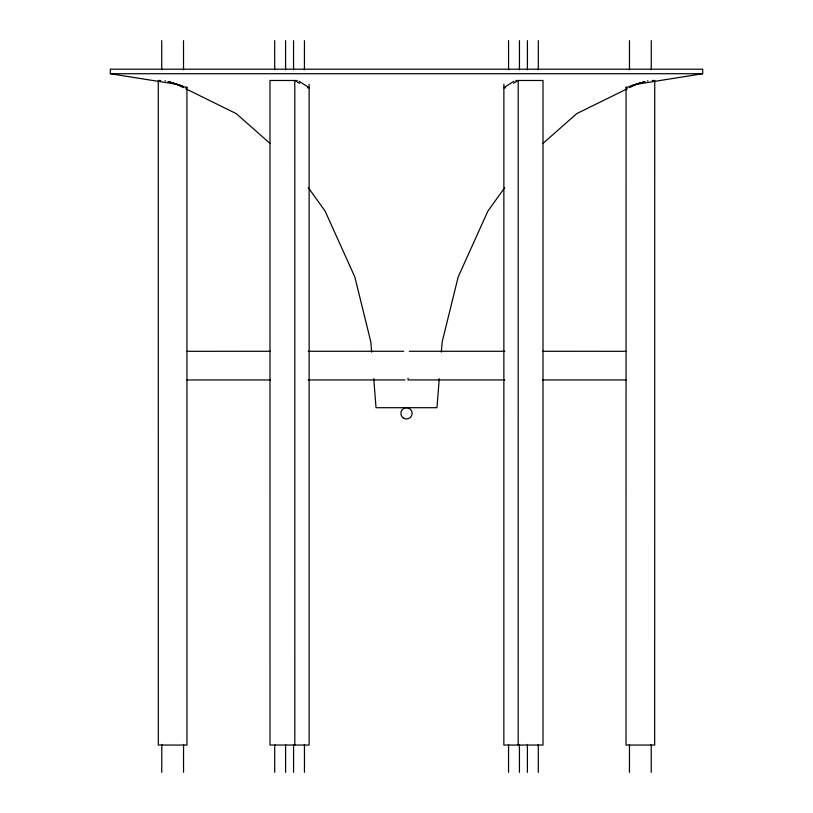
<?xml version="1.0" encoding="UTF-8"?>
<svg xmlns="http://www.w3.org/2000/svg" width="813" height="813" viewBox="0 0 813 813"><rect width="100%" height="100%" fill="white"/><g stroke="black" fill="none" stroke-linecap="round" stroke-linejoin="round"><path stroke-width="1.22" d="M503.877 84.298L503.847 745.054L543.003 745.054L543.023 80.497L515.818 80.497M508.542 772.35L508.552 744.403M508.562 69.867L508.562 40.65M518.176 745.054L518.206 80.497M519.436 772.35L519.436 744.403M519.446 69.867L519.456 40.65M527.403 772.35L527.413 744.403M527.424 69.867L527.424 40.65M538.297 772.35L538.297 744.403M538.308 69.867L538.318 40.65M626.071 86.828L626.02 745.054L654.678 745.054L654.729 80.497L652.239 80.497M629.455 772.35L629.455 744.403M629.486 86.564L633.815 85.04M629.486 69.867L629.486 40.65M651.233 772.35L651.233 744.403M651.264 69.867L651.264 40.65M408.075 378.147L408.055 379.935L504.792 379.945M439.264 378.645L436.967 407.699L376.033 407.699L373.736 378.645M441.357 352.11L442.15 342.009L458.156 276.999L487.891 211.075L504.741 187.62M543.033 143.383L576.702 113.647L627.331 88.729M513.531 83.241L514.141 82.875M514.751 82.52L516.885 81.31M513.897 81.259L503.877 87.723L505.422 87.763M629.577 87.621L636.325 84.298L702.676 73.719L702.676 69.207L110.324 69.207L110.324 73.719L176.675 84.298L183.423 87.621M626.071 87.723L641.254 82.692M631.63 85.792L633.784 85.06M634.435 84.837L635.217 84.582M635.055 84.633L639.557 83.2M635.939 84.339L636.66 84.105M637.382 83.881L638.114 83.648M638.886 83.353L641.01 82.763M640.319 82.916L641.762 82.489M643.053 82.164L642.534 82.316L644.912 81.646M643.561 82.022L644.577 81.737M643.205 82.072L644.658 81.656M647.351 80.975L647.971 80.812M307.568 87.763L309.123 87.723L299.103 81.259M110.324 73.719L702.676 73.719M160.761 80.497L158.271 80.497L158.322 745.054L186.98 745.054L186.929 86.828M297.182 80.497L269.977 80.497L270.007 745.054L309.153 745.054L309.123 84.298M186.949 351.297L270.414 351.287M308.208 351.287L403.746 351.277M409.295 351.277L504.792 351.287M542.586 351.287L626.051 351.297M186.96 379.956L270.414 379.945M308.208 379.945L404.945 379.935M542.586 379.945L626.04 379.956M165.029 80.812L165.649 80.975M168.088 81.646L170.974 82.459M168.423 81.737L169.947 82.164M168.342 81.656L186.929 87.723M170.537 82.337L171.137 82.52M171.746 82.692L178.565 84.837M171.99 82.763L172.712 82.987M173.443 83.2L174.165 83.424M174.886 83.648L175.618 83.881M176.34 84.105L177.061 84.339M177.783 84.582L181.37 85.792M179.185 85.04L181.045 85.68M182.082 86.036L183.514 86.574M185.669 88.729L236.298 113.647L269.967 143.383M296.125 81.31L298.168 82.459M298.676 82.763L299.763 83.424M308.259 187.62L325.109 211.075L354.844 276.999L370.85 342.009L371.643 352.11M304.438 40.65L304.438 69.867M304.448 744.403L304.458 772.35M294.794 80.497L294.824 745.054M293.544 40.65L293.554 69.867M293.564 744.403L293.564 772.35M285.576 40.65L285.576 69.867M285.587 744.403L285.597 772.35M274.682 40.65L274.692 69.867M274.703 744.403L274.703 772.35M183.514 40.65L183.514 69.867M183.545 744.403L183.545 772.35M161.736 40.65L161.736 69.867M161.767 744.403L161.767 772.35M403.675 418.217A5.64 5.64 0 0 0 412.14 413.339A5.64 5.64 0 0 0 403.675 408.451A5.64 5.64 0 0 0 403.675 418.217"/></g></svg>
